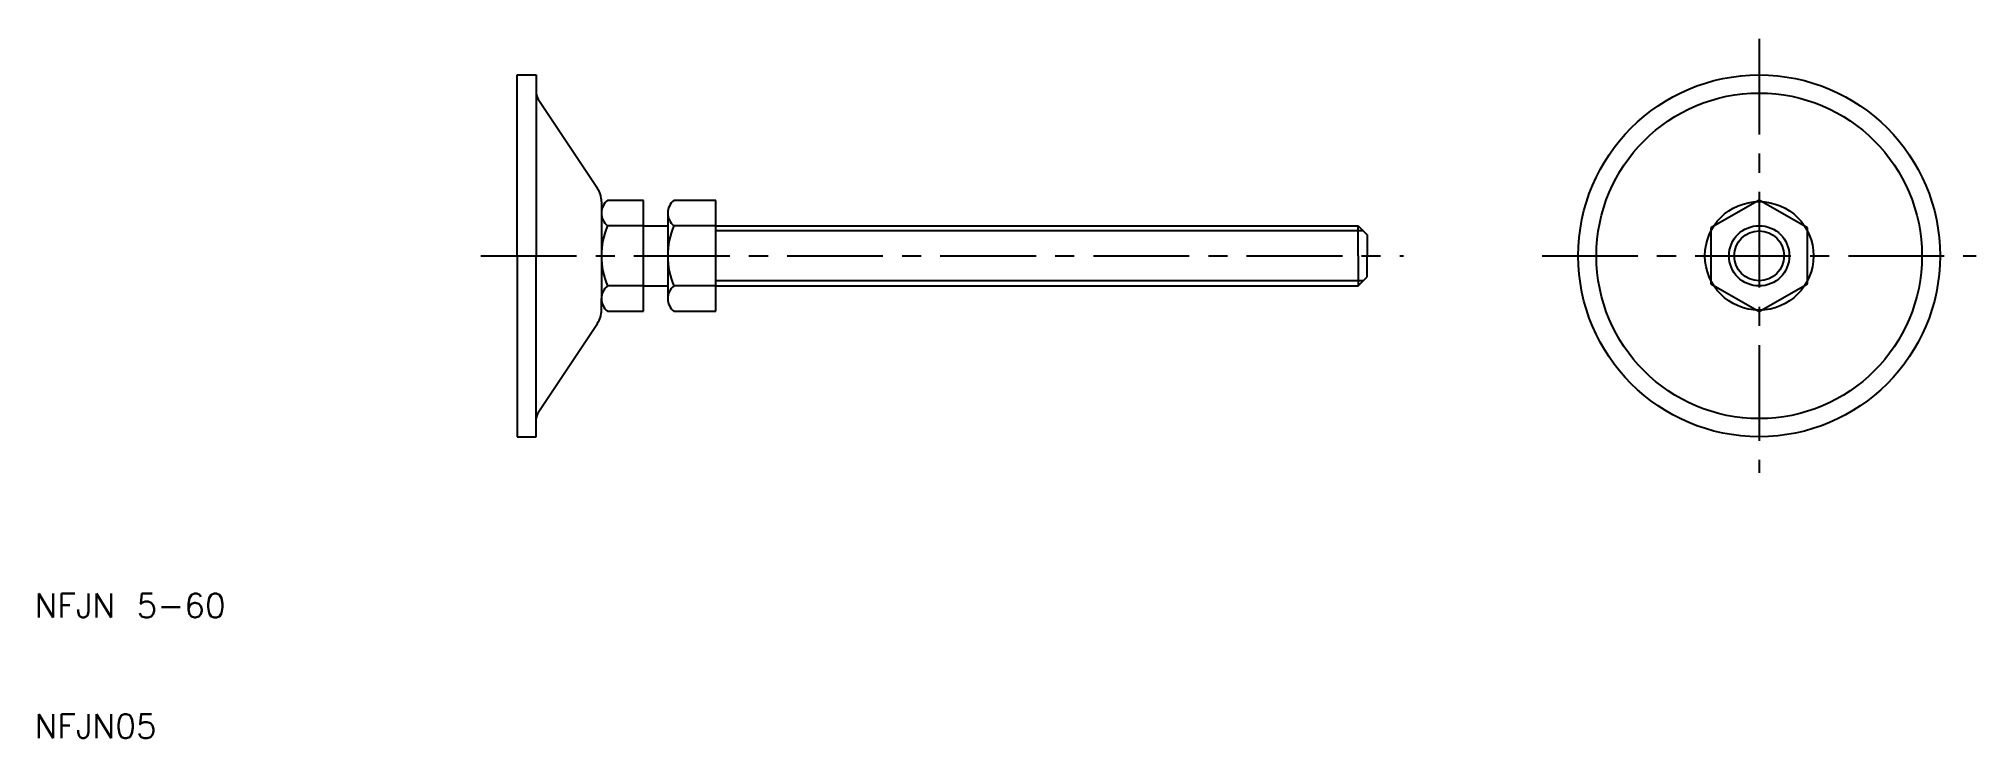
# Model space of a CAD drawing. Extents: x 10 to 171, y 10 to 68.
import ezdxf

# ---------------------------------------------------------------- set-up
doc = ezdxf.new("R2010")
doc.units = 0
doc.header["$LTSCALE"] = 0.25
doc.linetypes.add('CENTER', pattern=[50.8, 31.75, -6.35, 6.35, -6.35])
doc.layers.get('0').update_dxf_attribs({"linetype": 'CONTINUOUS'})
doc.layers.add('CENTER', color=1, linetype='CENTER')
doc.styles.get("Standard").update_dxf_attribs({"font": 'txt.shx', "bigfont": 'extfont.shx'})

msp = doc.modelspace()

# ---------------------------------------------------------------- linework, layer by layer
at = {"color": 7, "linetype": 'CONTINUOUS'}
for p, q in [((50, 50), (50, 65)), ((50, 65), (51.6, 65)), ((51.6, 65), (51.6, 63.5)), ((51.6, 63.5), (51.6, 50)), ((51.75, 62.99), (56.67, 55.61)), ((57, 54.5), (57, 53.55)), ((57, 53.55), (57, 46.45)), ((60.5, 54.6), (57.5, 54.6)), ((60.5, 45.4), (60.5, 54.6)), ((62.5, 53.55), (62.5, 46.45)), ((66.5, 54.6), (63, 54.6)), ((66.5, 45.4), (66.5, 54.6)), ((153, 54.62), (149, 52.31)), ((157, 52.31), (153, 54.62)), ((60.5, 52.5), (57.5, 52.5)), ((60.5, 52.5), (62.5, 52.5)), ((66.5, 52.5), (63, 52.5)), ((66.5, 52.5), (119.75, 52.5)), ((119.75, 52.5), (120.5, 51.75)), ((119.75, 50), (119.75, 52.5)), ((120.5, 51.75), (120.5, 50)), ((149, 52.31), (149, 47.69)), ((157, 47.69), (157, 52.31)), ((50, 50), (50, 35)), ((51.6, 36.5), (51.6, 50)), ((119.75, 50), (119.75, 47.5)), ((120.5, 48.25), (120.5, 50)), ((119.75, 47.5), (120.5, 48.25)), ((60.5, 47.5), (57.5, 47.5)), ((60.5, 47.5), (62.5, 47.5)), ((66.5, 47.5), (63, 47.5)), ((66.5, 47.5), (119.75, 47.5)), ((149, 47.69), (153, 45.38)), ((153, 45.38), (157, 47.69)), ((57, 45.5), (57, 46.45)), ((57.5, 45.4), (60.5, 45.4)), ((63, 45.4), (66.5, 45.4)), ((51.75, 37.01), (56.67, 44.39)), ((51.6, 35), (51.6, 36.5)), ((50, 35), (51.6, 35))]:
    msp.add_line(p, q, dxfattribs=at)
at = {"color": 3, "linetype": 'CONTINUOUS'}
for p, q in [((120.18, 52.07), (66.5, 52.07)), ((120.18, 47.93), (66.5, 47.93))]:
    msp.add_line(p, q, dxfattribs=at)
at = {"color": 7, "linetype": 'CONTINUOUS'}
for radius in [15, 13.5, 4.5, 2.5]:
    msp.add_circle((153, 50), radius, dxfattribs=at)
at = {"color": 3, "linetype": 'CONTINUOUS'}
msp.add_circle((153, 50), 2.07, dxfattribs=at)
at = {"color": 7, "linetype": 'CONTINUOUS'}
for centre, radius, start, end in [((52.52, 63.5), 0.918, 180, 213.6288), ((55, 54.5), 2, 0, 33.6288), ((58.35, 53.55), 1.35, 129.0246, 180), ((58.35, 53.55), 1.35, 180, 230.9754), ((63.85, 53.55), 1.35, 129.0246, 180), ((63.85, 53.55), 1.35, 180, 230.9754), ((63.5, 50), 6.5, 157.3801, 202.6199), ((69, 50), 6.5, 157.3801, 202.6199), ((58.35, 46.45), 1.35, 129.0246, 180), ((63.85, 46.45), 1.35, 129.0246, 180), ((55, 45.5), 2, 326.3712, 0), ((58.35, 46.45), 1.35, 180, 230.9754), ((63.85, 46.45), 1.35, 180, 230.9754), ((52.52, 36.5), 0.918, 146.3712, 180)]:
    msp.add_arc(centre, radius, start, end, dxfattribs=at)
at = {"layer": 'CENTER', "color": 1, "linetype": 'CENTER'}
for p, q in [((153, 68), (153, 32)), ((47, 50), (123.5, 50)), ((135, 50), (171, 50))]:
    msp.add_line(p, q, dxfattribs=at)

# ---------------------------------------------------------------- texts
at = {"color": 7, "linetype": 'CONTINUOUS'}
for s, p in [('NFJN 5-60', (10, 20)), ('NFJN05', (10, 10))]:
    msp.add_text(s, height=2, dxfattribs=at).set_placement(p)

doc.saveas('drawing.dxf')
